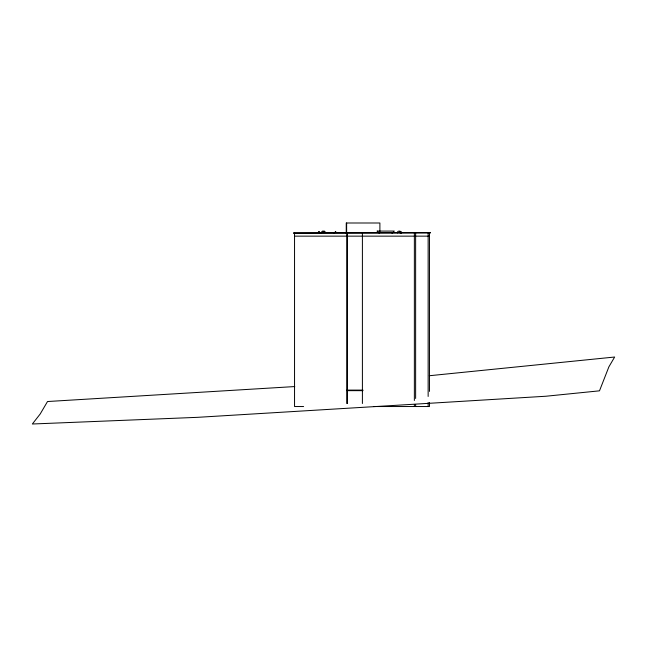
<?xml version="1.0" encoding="UTF-8"?>
<svg xmlns="http://www.w3.org/2000/svg" width="647" height="647" viewBox="0 0 647 647"><rect width="100%" height="100%" fill="white"/><g stroke="black" fill="none" stroke-linecap="round" stroke-linejoin="round"><path stroke-width="0.97" d="M321.381 232.127L322.716 231.028L324.22 232.127M400.291 233.243C401.423 230.842 396.781 230.203 397.565 232.888M401.237 233.243L401.14 231.464L399.377 231.23M392.098 233.3L394.298 231.084L377.177 231.084L379.409 233.3M334.054 233.316L335.801 231.456L335.292 231.885M323.249 231.23L324.382 231.084L325.344 232.127M429.309 375.737L614.65 357.023L608.884 366.849L599.494 390.828L545.89 396.239L197.57 417.331L32.35 424.003L40.187 413.999L47.514 401.528L294.749 386.558M294.547 236.147L429.471 236.147M346.954 390.101L362.935 390.101M346.954 390.659L362.935 390.659M303.621 406.534L294.547 406.534L294.547 232.774M373.392 406.534L429.471 406.534L429.471 402.507M377.177 231.084L377.622 231.513M320.686 233.316L318.72 231.456L319.359 232.192M429.471 232.774L429.471 391.411M428.144 232.774L428.144 396.457M428.144 402.507L428.144 406.534M415.633 232.774L415.633 398.471M415.633 404.521L415.633 406.534M414.363 232.774L414.363 400.485M414.363 404.521L414.363 406.534M379.894 231.448L379.894 222.997L346.242 222.997L346.242 233.332M362.401 232.774L362.401 403.51M347.188 232.774L347.188 390.101M347.188 390.659L347.188 403.558M346.994 232.774L346.994 403.558M346.638 222.997L346.638 233.332M430.49 232.774L293.52 233.049L430.49 232.774"/></g></svg>
